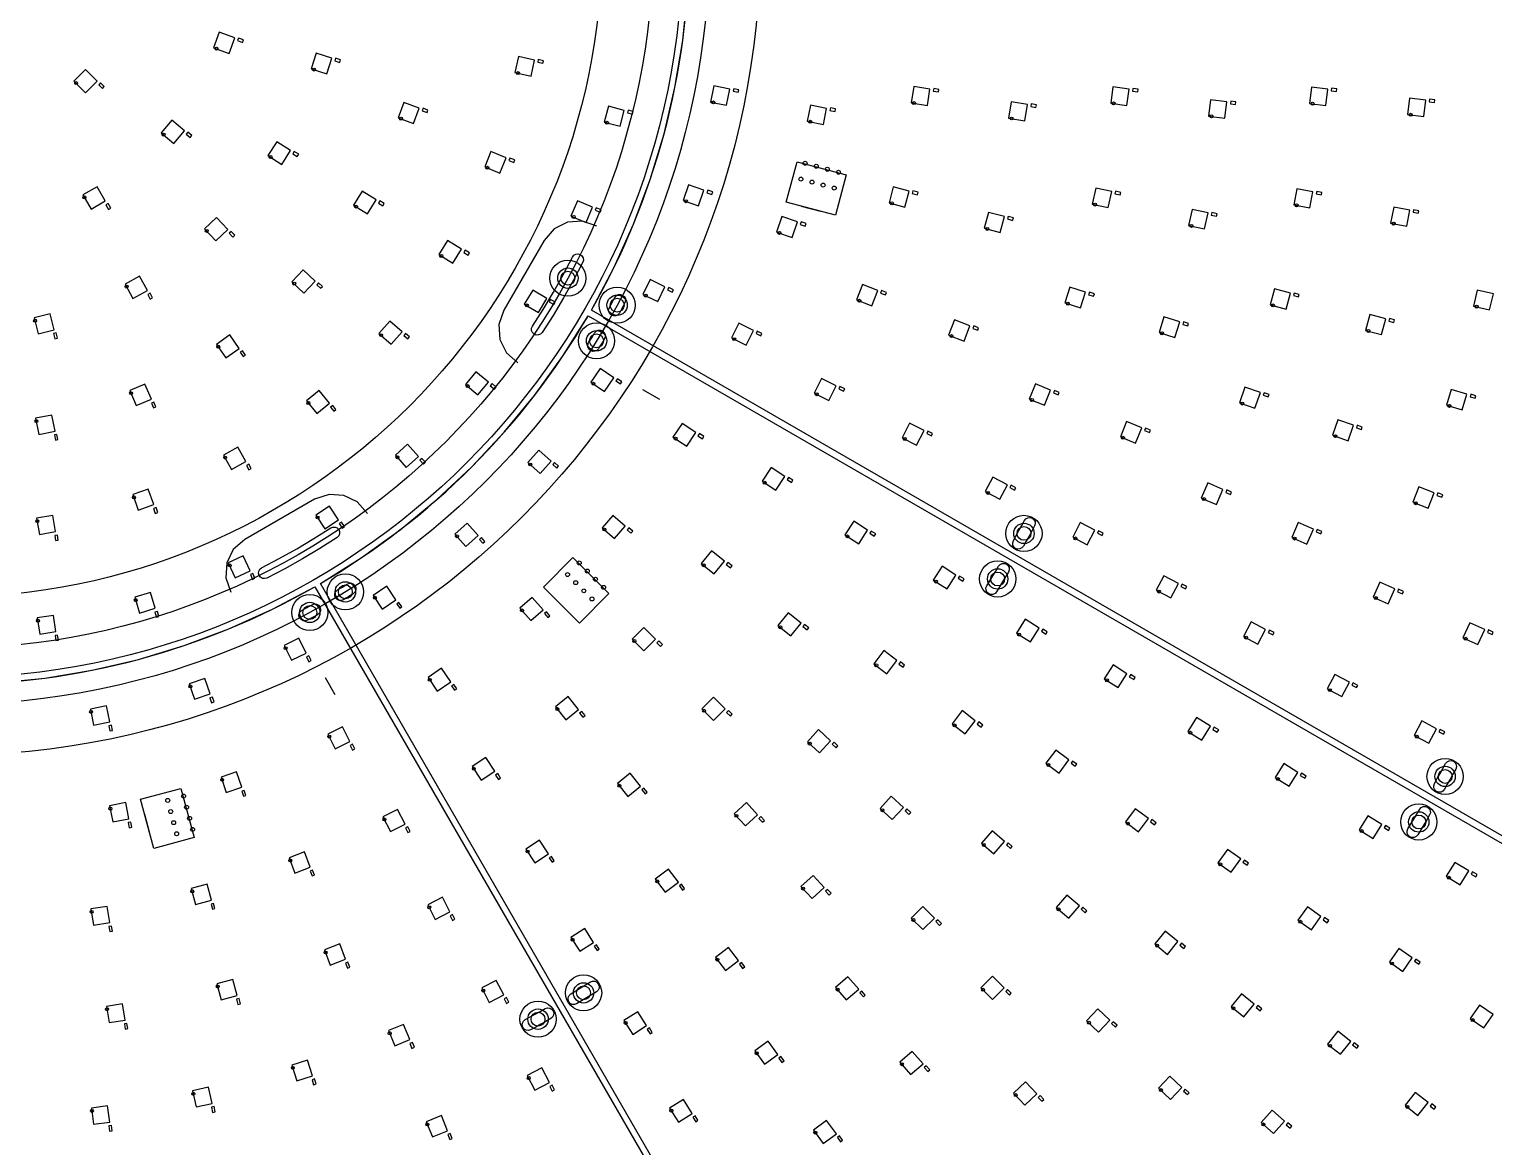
# Model space of a CAD drawing. Header units: millimetres. Extents: x -854 to 854, y -854 to 854.
# Drawn here: x 25.3 to 470.6, y -366.5 to -26.7 of the extents above; entities that cross this region are included whole.
import ezdxf

# ---------------------------------------------------------------- set-up
doc = ezdxf.new("R2010")
doc.units = ezdxf.units.MM
for name, color, linetype in [('CAP', 30, 'Continuous'), ('LED', 7, 'Continuous'), ('LED-GND', 7, 'Continuous'), ('MOUNT', 1, 'Continuous'), ('MOUNT-SYSTEM', 4, 'Continuous'), ('OUTLINE', 2, 'Continuous'), ('WAGO', 3, 'Continuous')]:
    doc.layers.add(name, color=color, linetype=linetype)

msp = doc.modelspace()

# ---------------------------------------------------------------- linework, layer by layer
at = {"layer": 'CAP'}
for points in [[(88.66, -30.09), (90.16, -30.63), (90.43, -29.88), (88.93, -29.33), (88.66, -30.09)], [(118.18, -36.24), (119.71, -36.74), (119.95, -35.98), (118.43, -35.48), (118.18, -36.24)], [(179.91, -36.68), (181.48, -37.01), (181.64, -36.23), (180.08, -35.89), (179.91, -36.68)], [(46.42, -43.52), (47.55, -44.65), (48.12, -44.09), (46.99, -42.96), (46.42, -43.52)], [(239.32, -45.51), (240.89, -45.83), (241.04, -45.04), (239.48, -44.73), (239.32, -45.51)], [(300.18, -45.47), (301.76, -45.72), (301.89, -44.93), (300.31, -44.68), (300.18, -45.47)], [(360.76, -45.43), (362.34, -45.64), (362.45, -44.84), (360.86, -44.63), (360.76, -45.43)], [(390.5, -49.34), (392.09, -49.55), (392.19, -48.76), (390.6, -48.55), (390.5, -49.34)], [(421.17, -45.39), (422.76, -45.57), (422.85, -44.78), (421.26, -44.6), (421.17, -45.39)], [(450.98, -48.75), (452.57, -48.93), (452.66, -48.13), (451.07, -47.96), (450.98, -48.75)], [(144.75, -51.42), (146.25, -51.98), (146.53, -51.23), (145.03, -50.67), (144.75, -51.42)], [(207.17, -52.04), (208.72, -52.45), (208.92, -51.67), (207.38, -51.27), (207.17, -52.04)], [(268.74, -51.37), (270.31, -51.68), (270.47, -50.89), (268.9, -50.58), (268.74, -51.37)], [(329.81, -50.16), (331.39, -50.41), (331.52, -49.62), (329.94, -49.37), (329.81, -50.16)], [(73.02, -58.59), (74.25, -59.62), (74.76, -59.01), (73.53, -57.98), (73.02, -58.59)], [(105.46, -64.5), (106.81, -65.35), (107.24, -64.68), (105.89, -63.82), (105.46, -64.5)], [(171.12, -66.55), (172.61, -67.15), (172.91, -66.41), (171.42, -65.81), (171.12, -66.55)], [(231.33, -76.36), (232.85, -76.88), (233.1, -76.12), (231.59, -75.6), (231.33, -76.36)], [(48.58, -80.03), (49.38, -81.42), (50.07, -81.02), (49.27, -79.63), (48.58, -80.03)], [(131.44, -79.51), (132.79, -80.36), (133.22, -79.68), (131.86, -78.83), (131.44, -79.51)], [(293.79, -76.6), (295.33, -77.01), (295.54, -76.24), (293.99, -75.82), (293.79, -76.6)], [(355.42, -76.7), (356.99, -77.04), (357.16, -76.26), (355.6, -75.92), (355.42, -76.7)], [(416.6, -76.74), (418.17, -77.04), (418.32, -76.25), (416.75, -75.95), (416.6, -76.74)], [(197.39, -81.65), (198.86, -82.28), (199.17, -81.54), (197.7, -80.92), (197.39, -81.65)], [(322.76, -84.36), (324.31, -84.78), (324.52, -84), (322.97, -83.59), (322.76, -84.36)], [(384.71, -83.19), (386.28, -83.54), (386.45, -82.75), (384.89, -82.41), (384.71, -83.19)], [(446.07, -82.32), (447.65, -82.61), (447.79, -81.83), (446.22, -81.53), (446.07, -82.32)], [(86.1, -88.7), (87.2, -89.86), (87.78, -89.32), (86.69, -88.15), (86.1, -88.7)], [(259.74, -86), (261.25, -86.52), (261.51, -85.76), (260, -85.25), (259.74, -86)], [(157.42, -94.52), (158.78, -95.36), (159.2, -94.67), (157.84, -93.84), (157.42, -94.52)], [(112.74, -104.34), (113.9, -105.44), (114.45, -104.86), (113.29, -103.76), (112.74, -104.34)], [(219.38, -105.9), (220.82, -106.61), (221.17, -105.89), (219.74, -105.19), (219.38, -105.9)], [(284.17, -106.89), (285.66, -107.46), (285.95, -106.71), (284.46, -106.14), (284.17, -106.89)], [(347.39, -107.38), (348.91, -107.86), (349.15, -107.1), (347.63, -106.62), (347.39, -107.38)], [(61.34, -107.32), (62.11, -108.73), (62.81, -108.34), (62.04, -106.94), (61.34, -107.32)], [(183.4, -109.52), (184.76, -110.36), (185.18, -109.67), (183.81, -108.84), (183.4, -109.52)], [(409.7, -107.66), (411.24, -108.07), (411.45, -107.3), (409.9, -106.88), (409.7, -107.66)], [(376, -116.4), (377.53, -116.88), (377.77, -116.12), (376.24, -115.64), (376, -116.4)], [(438.67, -115.42), (440.22, -115.83), (440.43, -115.06), (438.88, -114.65), (438.67, -115.42)], [(32.72, -119.21), (33.12, -120.76), (33.9, -120.56), (33.5, -119.01), (32.72, -119.21)], [(139.18, -119.76), (140.38, -120.82), (140.91, -120.22), (139.71, -119.16), (139.18, -119.76)], [(246.29, -119.17), (247.73, -119.88), (248.08, -119.16), (246.64, -118.45), (246.29, -119.17)], [(312.18, -117.64), (313.67, -118.21), (313.96, -117.46), (312.46, -116.89), (312.18, -117.64)], [(89.43, -124.9), (90.34, -126.21), (91, -125.75), (90.09, -124.44), (89.43, -124.9)], [(203.68, -133.63), (205.02, -134.52), (205.46, -133.86), (204.13, -132.97), (203.68, -133.63)], [(165.49, -135.06), (166.72, -136.08), (167.24, -135.47), (166.01, -134.44), (165.49, -135.06)], [(271.44, -136.01), (272.87, -136.73), (273.23, -136.02), (271.8, -135.29), (271.44, -136.01)], [(336.71, -137.25), (338.19, -137.86), (338.49, -137.12), (337.01, -136.51), (336.71, -137.25)], [(400.51, -137.97), (402.02, -138.5), (402.28, -137.74), (400.77, -137.22), (400.51, -137.97)], [(463.37, -138.42), (464.9, -138.88), (465.13, -138.12), (463.6, -137.65), (463.37, -138.42)], [(62.46, -140.34), (63.09, -141.81), (63.82, -141.5), (63.19, -140.03), (62.46, -140.34)], [(116.94, -141.56), (117.94, -142.8), (118.56, -142.3), (117.56, -141.06), (116.94, -141.56)], [(32.93, -150.04), (33.25, -151.61), (34.03, -151.45), (33.71, -149.88), (32.93, -150.04)], [(228.63, -150.3), (229.96, -151.19), (230.4, -150.52), (229.07, -149.63), (228.63, -150.3)], [(298.17, -149.62), (299.6, -150.35), (299.96, -149.64), (298.53, -148.91), (298.17, -149.62)], [(364.42, -148.73), (365.9, -149.34), (366.21, -148.6), (364.73, -147.99), (364.42, -148.73)], [(428.82, -147.88), (430.33, -148.41), (430.6, -147.65), (429.09, -147.12), (428.82, -147.88)], [(91.33, -159.29), (92.11, -160.68), (92.81, -160.29), (92.03, -158.9), (91.33, -159.29)], [(144.07, -157.72), (145.13, -158.91), (145.73, -158.37), (144.66, -157.18), (144.07, -157.72)], [(184.5, -159.08), (185.7, -160.13), (186.23, -159.53), (185.03, -158.47), (184.5, -159.08)], [(255.74, -163.63), (257.08, -164.5), (257.51, -163.83), (256.17, -162.96), (255.74, -163.63)], [(323.46, -166.07), (324.88, -166.81), (325.25, -166.1), (323.83, -165.36), (323.46, -166.07)], [(389.08, -167.52), (390.54, -168.16), (390.86, -167.42), (389.4, -166.78), (389.08, -167.52)], [(453.33, -168.43), (454.82, -168.99), (455.11, -168.24), (453.61, -167.68), (453.33, -168.43)], [(63.1, -172.43), (63.63, -173.94), (64.38, -173.67), (63.85, -172.16), (63.1, -172.43)], [(119.57, -177.01), (120.45, -178.35), (121.12, -177.9), (120.23, -176.57), (119.57, -177.01)], [(33.05, -180.61), (33.32, -182.19), (34.11, -182.05), (33.84, -180.48), (33.05, -180.61)], [(162.16, -181.8), (163.21, -183), (163.81, -182.47), (162.76, -181.27), (162.16, -181.8)], [(207.06, -178.86), (208.26, -179.91), (208.79, -179.31), (207.58, -178.25), (207.06, -178.86)], [(280.9, -179.97), (282.24, -180.84), (282.67, -180.17), (281.33, -179.3), (280.9, -179.97)], [(350.07, -179.93), (351.49, -180.66), (351.86, -179.96), (350.44, -179.22), (350.07, -179.93)], [(416.57, -179.51), (418.04, -180.15), (418.36, -179.42), (416.89, -178.78), (416.57, -179.51)], [(237.23, -189.47), (238.48, -190.48), (238.98, -189.85), (237.74, -188.85), (237.23, -189.47)], [(92.52, -192.53), (93.2, -193.98), (93.92, -193.64), (93.24, -192.19), (92.52, -192.53)], [(307.76, -193.63), (309.11, -194.49), (309.54, -193.82), (308.19, -192.96), (307.76, -193.63)], [(375.47, -196.12), (376.88, -196.87), (377.26, -196.16), (375.84, -195.42), (375.47, -196.12)], [(441.34, -197.72), (442.8, -198.38), (443.13, -197.65), (441.67, -196.99), (441.34, -197.72)], [(63.5, -203.95), (63.96, -205.49), (64.73, -205.25), (64.27, -203.72), (63.5, -203.95)], [(137.04, -201.41), (137.93, -202.74), (138.6, -202.29), (137.71, -200.96), (137.04, -201.41)], [(181.94, -204.35), (182.99, -205.55), (183.59, -205.03), (182.54, -203.82), (181.94, -204.35)], [(260.55, -208.35), (261.79, -209.36), (262.29, -208.73), (261.05, -207.73), (260.55, -208.35)], [(333.06, -209.75), (334.41, -210.61), (334.84, -209.94), (333.49, -209.08), (333.06, -209.75)], [(33.13, -211.03), (33.36, -212.61), (34.15, -212.49), (33.92, -210.91), (33.13, -211.03)], [(216.13, -213.23), (217.26, -214.36), (217.82, -213.79), (216.69, -212.66), (216.13, -213.23)], [(401.99, -210.14), (403.41, -210.89), (403.78, -210.18), (402.37, -209.43), (401.99, -210.14)], [(468.67, -210.1), (470.12, -210.76), (470.45, -210.03), (469, -209.37), (468.67, -210.1)], [(109.58, -217.57), (110.29, -219.01), (111.01, -218.65), (110.3, -217.22), (109.58, -217.57)], [(289.71, -219.72), (290.98, -220.69), (291.47, -220.06), (290.2, -219.08), (289.71, -219.72)], [(153.71, -226.35), (154.6, -227.68), (155.26, -227.24), (154.37, -225.91), (153.71, -226.35)], [(359.76, -223.63), (361.12, -224.48), (361.54, -223.81), (360.19, -222.96), (359.76, -223.63)], [(427.46, -226.16), (428.87, -226.91), (429.25, -226.21), (427.84, -225.45), (427.46, -226.16)], [(80.24, -230.01), (80.76, -231.53), (81.52, -231.27), (81, -229.76), (80.24, -230.01)], [(192.65, -234.65), (193.66, -235.89), (194.28, -235.39), (193.28, -234.15), (192.65, -234.65)], [(237.34, -234.44), (238.47, -235.57), (239.04, -235.01), (237.91, -233.88), (237.34, -234.44)], [(49.53, -238.52), (49.85, -240.09), (50.63, -239.93), (50.32, -238.36), (49.53, -238.52)], [(313.51, -237.98), (314.78, -238.96), (315.27, -238.32), (314, -237.35), (313.51, -237.98)], [(385.16, -239.59), (386.52, -240.45), (386.95, -239.77), (385.59, -238.92), (385.16, -239.59)], [(453.92, -240.3), (455.33, -241.06), (455.71, -240.35), (454.3, -239.6), (453.92, -240.3)], [(122.85, -244.48), (123.56, -245.91), (124.27, -245.56), (123.57, -244.12), (122.85, -244.48)], [(269.46, -244.13), (270.64, -245.21), (271.18, -244.62), (270, -243.54), (269.46, -244.13)], [(342.05, -249.89), (343.33, -250.84), (343.81, -250.2), (342.52, -249.25), (342.05, -249.89)], [(167.07, -253.5), (167.94, -254.85), (168.61, -254.41), (167.74, -253.07), (167.07, -253.5)], [(411.76, -253.63), (413.12, -254.48), (413.54, -253.8), (412.18, -252.95), (411.76, -253.63)], [(89.89, -258.42), (90.4, -259.94), (91.16, -259.68), (90.64, -258.16), (89.89, -258.42)], [(211.53, -257.97), (212.54, -259.21), (213.16, -258.71), (212.16, -257.46), (211.53, -257.97)], [(247.16, -266.69), (248.24, -267.87), (248.83, -267.33), (247.75, -266.15), (247.16, -266.69)], [(291.58, -264.4), (292.76, -265.48), (293.3, -264.89), (292.12, -263.81), (291.58, -264.4)], [(366.18, -267.71), (367.47, -268.66), (367.95, -268.01), (366.66, -267.06), (366.18, -267.71)], [(55.39, -267.94), (55.7, -269.51), (56.48, -269.36), (56.17, -267.79), (55.39, -267.94)], [(139.66, -269.58), (140.38, -271), (141.1, -270.64), (140.37, -269.22), (139.66, -269.58)], [(437.23, -269.47), (438.59, -270.32), (439.01, -269.64), (437.66, -268.8), (437.23, -269.47)], [(322.41, -274.76), (323.63, -275.8), (324.15, -275.19), (322.94, -274.15), (322.41, -274.76)], [(183.41, -278.66), (184.28, -280.01), (184.95, -279.57), (184.08, -278.23), (183.41, -278.66)], [(394.29, -280.02), (395.59, -280.95), (396.05, -280.3), (394.75, -279.37), (394.29, -280.02)], [(110.71, -282.7), (111.29, -284.19), (112.03, -283.91), (111.46, -282.41), (110.71, -282.7)], [(463.74, -283.63), (465.11, -284.47), (465.53, -283.79), (464.16, -282.95), (463.74, -283.63)], [(222.97, -287.22), (223.95, -288.48), (224.58, -288), (223.61, -286.73), (222.97, -287.22)], [(267.42, -288.81), (268.5, -289.99), (269.09, -289.45), (268.01, -288.27), (267.42, -288.81)], [(80.56, -292.72), (80.97, -294.27), (81.74, -294.06), (81.33, -292.52), (80.56, -292.72)], [(345.15, -294.32), (346.37, -295.37), (346.89, -294.76), (345.68, -293.72), (345.15, -294.32)], [(153.28, -296.31), (154, -297.73), (154.72, -297.37), (153.99, -295.95), (153.28, -296.31)], [(300.98, -298.08), (302.11, -299.21), (302.68, -298.65), (301.55, -297.52), (300.98, -298.08)], [(418.67, -297.49), (419.97, -298.43), (420.44, -297.78), (419.14, -296.84), (418.67, -297.49)], [(49.52, -299.54), (49.77, -301.12), (50.56, -301), (50.31, -299.42), (49.52, -299.54)], [(197.09, -305.56), (197.95, -306.91), (198.63, -306.48), (197.77, -305.13), (197.09, -305.56)], [(375.13, -305.21), (376.37, -306.22), (376.87, -305.6), (375.64, -304.59), (375.13, -305.21)], [(121.47, -310.71), (122.04, -312.2), (122.79, -311.91), (122.21, -310.42), (121.47, -310.71)], [(241.23, -311.02), (242.21, -312.29), (242.84, -311.8), (241.87, -310.53), (241.23, -311.02)], [(446.47, -310.12), (447.78, -311.03), (448.24, -310.38), (446.93, -309.46), (446.47, -310.12)], [(277.86, -319.74), (278.91, -320.95), (279.51, -320.43), (278.47, -319.22), (277.86, -319.74)], [(322.19, -319.29), (323.32, -320.43), (323.89, -319.86), (322.76, -318.73), (322.19, -319.29)], [(88.32, -321.7), (88.74, -323.25), (89.51, -323.04), (89.09, -321.5), (88.32, -321.7)], [(169.71, -321.57), (170.45, -322.99), (171.16, -322.62), (170.42, -321.2), (169.71, -321.57)], [(398.32, -324.24), (399.56, -325.25), (400.06, -324.64), (398.83, -323.62), (398.32, -324.24)], [(54.21, -329.17), (54.46, -330.75), (55.25, -330.63), (55, -329.05), (54.21, -329.17)], [(354.36, -329.09), (355.53, -330.18), (356.08, -329.6), (354.91, -328.51), (354.36, -329.09)], [(213.21, -330.86), (214.07, -332.21), (214.74, -331.78), (213.88, -330.43), (213.21, -330.86)], [(141.04, -335.14), (141.65, -336.62), (142.39, -336.31), (141.78, -334.83), (141.04, -335.14)], [(427.68, -335.55), (428.93, -336.54), (429.43, -335.92), (428.18, -334.92), (427.68, -335.55)], [(253.19, -339.61), (254.14, -340.9), (254.79, -340.42), (253.84, -339.14), (253.19, -339.61)], [(297.43, -342.48), (298.48, -343.69), (299.08, -343.17), (298.04, -341.96), (297.43, -342.48)], [(111.29, -346.16), (111.77, -347.68), (112.54, -347.44), (112.05, -345.91), (111.29, -346.16)], [(183.56, -348.18), (184.3, -349.6), (185.01, -349.23), (184.27, -347.81), (183.56, -348.18)], [(332.08, -351.56), (333.18, -352.73), (333.76, -352.18), (332.67, -351.01), (332.08, -351.56)], [(376.26, -349.6), (377.43, -350.69), (377.97, -350.11), (376.81, -349.01), (376.26, -349.6)], [(80.7, -354.54), (81.05, -356.1), (81.83, -355.93), (81.48, -354.36), (80.7, -354.54)], [(451.21, -354.16), (452.47, -355.15), (452.96, -354.52), (451.71, -353.53), (451.21, -354.16)], [(49.49, -360.22), (49.7, -361.81), (50.49, -361.7), (50.28, -360.12), (49.49, -360.22)], [(227.1, -357.58), (227.96, -358.94), (228.63, -358.51), (227.78, -357.16), (227.1, -357.58)], [(407.45, -359.85), (408.64, -360.92), (409.17, -360.32), (407.98, -359.25), (407.45, -359.85)], [(152.52, -362.85), (153.13, -364.33), (153.87, -364.03), (153.26, -362.55), (152.52, -362.85)], [(271.01, -363.75), (271.96, -365.04), (272.6, -364.56), (271.65, -363.27), (271.01, -363.75)]]:
    msp.add_lwpolyline(points, dxfattribs=at)
at = {"layer": 'LED'}
for points in [[(83.08, -27.58), (81.37, -32.28), (86.07, -33.99), (87.78, -29.29), (83.08, -27.58)], [(112.52, -33.93), (110.98, -38.69), (115.73, -40.23), (117.28, -35.48), (112.52, -33.93)], [(174.04, -34.95), (172.99, -39.84), (177.88, -40.89), (178.93, -36.01), (174.04, -34.95)], [(42.43, -38.89), (38.89, -42.43), (42.43, -45.96), (45.96, -42.43), (42.43, -38.89)], [(233.42, -43.88), (232.45, -48.79), (237.35, -49.76), (238.33, -44.86), (233.42, -43.88)], [(294.23, -44.07), (293.45, -49.01), (298.38, -49.79), (299.17, -44.85), (294.23, -44.07)], [(354.77, -44.18), (354.12, -49.14), (359.07, -49.79), (359.73, -44.84), (354.77, -44.18)], [(415.15, -44.26), (414.59, -49.23), (419.56, -49.79), (420.12, -44.82), (415.15, -44.26)], [(139.19, -48.88), (137.45, -53.57), (142.14, -55.31), (143.88, -50.62), (139.19, -48.88)], [(323.86, -48.76), (323.08, -53.7), (328.02, -54.48), (328.8, -49.55), (323.86, -48.76)], [(384.51, -48.1), (383.86, -53.06), (388.82, -53.71), (389.47, -48.75), (384.51, -48.1)], [(444.97, -47.62), (444.41, -52.59), (449.37, -53.15), (449.93, -48.18), (444.97, -47.62)], [(201.39, -50.06), (200.12, -54.9), (204.96, -56.17), (206.22, -51.33), (201.39, -50.06)], [(262.85, -49.73), (261.87, -54.64), (266.78, -55.61), (267.75, -50.71), (262.85, -49.73)], [(68.64, -54.33), (65.42, -58.16), (69.25, -61.37), (72.47, -57.54), (68.64, -54.33)], [(100.55, -60.85), (97.87, -65.07), (102.09, -67.75), (104.77, -63.53), (100.55, -60.85)], [(165.63, -63.86), (163.77, -68.5), (168.41, -70.37), (170.27, -65.73), (165.63, -63.86)], [(45.92, -74.53), (41.58, -77.03), (44.08, -81.36), (48.42, -78.86), (45.92, -74.53)], [(225.7, -73.97), (224.09, -78.71), (228.83, -80.32), (230.43, -75.58), (225.7, -73.97)], [(288.01, -74.58), (286.72, -79.41), (291.55, -80.71), (292.84, -75.88), (288.01, -74.58)], [(349.57, -74.94), (348.48, -79.82), (353.37, -80.9), (354.45, -76.02), (349.57, -74.94)], [(410.69, -75.16), (409.76, -80.07), (414.67, -81), (415.6, -76.09), (410.69, -75.16)], [(126.5, -75.9), (123.85, -80.14), (128.1, -82.79), (130.74, -78.55), (126.5, -75.9)], [(191.95, -78.85), (189.99, -83.46), (194.6, -85.41), (196.55, -80.81), (191.95, -78.85)], [(82.26, -83.94), (78.61, -87.37), (82.03, -91.01), (85.68, -87.59), (82.26, -83.94)], [(254.11, -83.62), (252.5, -88.35), (257.23, -89.96), (258.84, -85.22), (254.11, -83.62)], [(316.99, -82.35), (315.69, -87.18), (320.52, -88.47), (321.82, -83.64), (316.99, -82.35)], [(378.86, -81.43), (377.77, -86.31), (382.66, -87.39), (383.74, -82.51), (378.86, -81.43)], [(440.16, -80.74), (439.23, -85.65), (444.15, -86.58), (445.08, -81.67), (440.16, -80.74)], [(152.46, -90.94), (149.84, -95.19), (154.09, -97.81), (156.71, -93.56), (152.46, -90.94)], [(58.8, -101.76), (54.42, -104.17), (56.82, -108.55), (61.21, -106.14), (58.8, -101.76)], [(108.63, -99.81), (105.18, -103.43), (108.81, -106.88), (112.25, -103.26), (108.63, -99.81)], [(178.42, -105.96), (175.82, -110.23), (180.09, -112.83), (182.69, -108.57), (178.42, -105.96)], [(214.11, -102.8), (211.9, -107.29), (216.39, -109.5), (218.6, -105.01), (214.11, -102.8)], [(278.64, -104.28), (276.84, -108.95), (281.51, -110.74), (283.3, -106.07), (278.64, -104.28)], [(341.71, -105.12), (340.2, -109.89), (344.97, -111.39), (346.47, -106.62), (341.71, -105.12)], [(403.92, -105.64), (402.63, -110.47), (407.46, -111.77), (408.75, -106.94), (403.92, -105.64)], [(465.59, -105.99), (464.46, -110.86), (469.33, -112), (470.46, -107.13), (465.59, -105.99)], [(31.64, -113.19), (26.8, -114.43), (28.04, -119.27), (32.89, -118.03), (31.64, -113.19)], [(134.9, -115.39), (131.59, -119.15), (135.35, -122.45), (138.65, -118.7), (134.9, -115.39)], [(306.64, -115.03), (304.85, -119.7), (309.52, -121.49), (311.31, -116.82), (306.64, -115.03)], [(370.32, -114.14), (368.81, -118.91), (373.58, -120.41), (375.09, -115.64), (370.32, -114.14)], [(432.9, -113.41), (431.6, -118.24), (436.43, -119.53), (437.73, -114.7), (432.9, -113.41)], [(86.31, -119.63), (82.21, -122.49), (85.07, -126.59), (89.17, -123.74), (86.31, -119.63)], [(241.02, -116.07), (238.81, -120.55), (243.29, -122.77), (245.5, -118.28), (241.02, -116.07)], [(161.09, -130.81), (157.9, -134.65), (161.74, -137.85), (164.94, -134.01), (161.09, -130.81)], [(198.86, -129.87), (196.09, -134.03), (200.24, -136.8), (203.02, -132.65), (198.86, -129.87)], [(266.21, -132.83), (263.94, -137.29), (268.39, -139.56), (270.66, -135.1), (266.21, -132.83)], [(60.46, -134.56), (55.87, -136.53), (57.84, -141.13), (62.44, -139.16), (60.46, -134.56)], [(113.45, -136.53), (109.56, -139.67), (112.71, -143.56), (116.6, -140.42), (113.45, -136.53)], [(331.24, -134.5), (329.33, -139.12), (333.95, -141.03), (335.86, -136.41), (331.24, -134.5)], [(394.9, -135.53), (393.25, -140.25), (397.96, -141.9), (399.62, -137.18), (394.9, -135.53)], [(457.66, -136.22), (456.21, -141), (461, -142.45), (462.45, -137.67), (457.66, -136.22)], [(32.14, -143.98), (27.24, -144.98), (28.25, -149.88), (33.15, -148.88), (32.14, -143.98)], [(223.81, -146.54), (221.03, -150.69), (225.19, -153.47), (227.96, -149.31), (223.81, -146.54)], [(292.94, -146.45), (290.67, -150.91), (295.12, -153.18), (297.39, -148.72), (292.94, -146.45)], [(358.96, -145.98), (357.05, -150.6), (361.67, -152.51), (363.58, -147.89), (358.96, -145.98)], [(423.21, -145.44), (421.56, -150.16), (426.28, -151.81), (427.93, -147.09), (423.21, -145.44)], [(88.75, -153.74), (84.38, -156.18), (86.82, -160.54), (91.19, -158.11), (88.75, -153.74)], [(140.33, -152.87), (136.61, -156.21), (139.94, -159.93), (143.67, -156.6), (140.33, -152.87)], [(180.21, -154.72), (176.91, -158.47), (180.67, -161.77), (183.97, -158.01), (180.21, -154.72)], [(250.87, -159.93), (248.14, -164.13), (252.34, -166.85), (255.06, -162.66), (250.87, -159.93)], [(318.26, -162.86), (315.95, -167.29), (320.39, -169.6), (322.7, -165.17), (318.26, -162.86)], [(383.66, -164.66), (381.67, -169.25), (386.25, -171.25), (388.25, -166.66), (383.66, -164.66)], [(61.49, -166.53), (56.78, -168.19), (58.44, -172.91), (63.16, -171.24), (61.49, -166.53)], [(447.78, -165.86), (446.01, -170.54), (450.69, -172.3), (452.46, -167.62), (447.78, -165.86)], [(116.58, -171.68), (112.41, -174.43), (115.17, -178.6), (119.34, -175.85), (116.58, -171.68)], [(32.46, -174.52), (27.53, -175.37), (28.38, -180.3), (33.31, -179.45), (32.46, -174.52)], [(158.47, -176.91), (154.72, -180.21), (158.01, -183.97), (161.77, -180.67), (158.47, -176.91)], [(202.77, -174.5), (199.47, -178.25), (203.23, -181.55), (206.52, -177.79), (202.77, -174.5)], [(276.03, -176.27), (273.3, -180.47), (277.5, -183.19), (280.22, -179), (276.03, -176.27)], [(344.87, -176.71), (342.56, -181.15), (347, -183.45), (349.31, -179.02), (344.87, -176.71)], [(411.16, -176.66), (409.16, -181.24), (413.74, -183.24), (415.74, -178.66), (411.16, -176.66)], [(90.34, -186.82), (85.81, -188.94), (87.93, -193.47), (92.46, -191.35), (90.34, -186.82)], [(232.77, -185.28), (229.63, -189.17), (233.51, -192.31), (236.66, -188.43), (232.77, -185.28)], [(302.86, -189.98), (300.17, -194.19), (304.39, -196.88), (307.07, -192.66), (302.86, -189.98)], [(370.29, -192.87), (367.95, -197.3), (372.37, -199.63), (374.71, -195.21), (370.29, -192.87)], [(435.97, -194.79), (433.91, -199.34), (438.46, -201.41), (440.52, -196.85), (435.97, -194.79)], [(62.17, -197.98), (57.39, -199.42), (58.83, -204.21), (63.62, -202.77), (62.17, -197.98)], [(134.03, -196.09), (129.87, -198.86), (132.65, -203.02), (136.8, -200.24), (134.03, -196.09)], [(178.25, -199.47), (174.5, -202.77), (177.79, -206.52), (181.55, -203.23), (178.25, -199.47)], [(256.09, -204.16), (252.94, -208.05), (256.83, -211.19), (259.97, -207.31), (256.09, -204.16)], [(32.69, -204.92), (27.74, -205.65), (28.47, -210.6), (33.41, -209.87), (32.69, -204.92)], [(212.13, -208.6), (208.6, -212.13), (212.13, -215.67), (215.67, -212.13), (212.13, -208.6)], [(328.16, -206.1), (325.47, -210.31), (329.69, -213), (332.37, -208.78), (328.16, -206.1)], [(396.81, -206.89), (394.47, -211.31), (398.89, -213.65), (401.23, -209.23), (396.81, -206.89)], [(463.3, -207.17), (461.23, -211.73), (465.79, -213.79), (467.85, -209.24), (463.3, -207.17)], [(107.29, -211.9), (102.8, -214.11), (105.01, -218.6), (109.5, -216.39), (107.29, -211.9)], [(285.15, -215.65), (282.1, -219.62), (286.07, -222.66), (289.11, -218.69), (285.15, -215.65)], [(150.69, -221.03), (146.54, -223.81), (149.31, -227.96), (153.47, -225.19), (150.69, -221.03)], [(354.84, -220.01), (352.18, -224.24), (356.41, -226.9), (359.07, -222.67), (354.84, -220.01)], [(78.71, -224.09), (73.97, -225.7), (75.58, -230.43), (80.32, -228.83), (78.71, -224.09)], [(422.3, -222.89), (419.94, -227.3), (424.35, -229.65), (426.71, -225.24), (422.3, -222.89)], [(189.17, -229.63), (185.28, -232.77), (188.43, -236.66), (192.31, -233.51), (189.17, -229.63)], [(233.35, -229.81), (229.81, -233.35), (233.35, -236.88), (236.88, -233.35), (233.35, -229.81)], [(48.79, -232.45), (43.88, -233.42), (44.86, -238.33), (49.76, -237.35), (48.79, -232.45)], [(308.95, -233.91), (305.9, -237.88), (309.87, -240.92), (312.91, -236.96), (308.95, -233.91)], [(380.24, -235.97), (377.58, -240.2), (381.81, -242.86), (384.47, -238.63), (380.24, -235.97)], [(120.55, -238.81), (116.07, -241.02), (118.28, -245.5), (122.77, -243.29), (120.55, -238.81)], [(265.27, -239.68), (261.89, -243.37), (265.57, -246.74), (268.95, -243.06), (265.27, -239.68)], [(448.75, -237.03), (446.4, -241.44), (450.81, -243.8), (453.16, -239.39), (448.75, -237.03)], [(164.13, -248.14), (159.93, -250.87), (162.66, -255.06), (166.85, -252.34), (164.13, -248.14)], [(337.4, -245.91), (334.44, -249.93), (338.46, -252.9), (341.43, -248.88), (337.4, -245.91)], [(88.35, -252.5), (83.62, -254.11), (85.22, -258.84), (89.96, -257.23), (88.35, -252.5)], [(208.05, -252.94), (204.16, -256.09), (207.31, -259.97), (211.19, -256.83), (208.05, -252.94)], [(406.81, -250.03), (404.17, -254.28), (408.42, -256.92), (411.06, -252.67), (406.81, -250.03)], [(54.64, -261.87), (49.73, -262.85), (50.71, -267.75), (55.61, -266.78), (54.64, -261.87)], [(243.37, -261.89), (239.68, -265.27), (243.06, -268.95), (246.74, -265.57), (243.37, -261.89)], [(287.38, -259.95), (284.01, -263.63), (287.69, -267.01), (291.07, -263.33), (287.38, -259.95)], [(137.29, -263.94), (132.83, -266.21), (135.1, -270.66), (139.56, -268.39), (137.29, -263.94)], [(361.54, -263.72), (358.57, -267.75), (362.6, -270.72), (365.57, -266.69), (361.54, -263.72)], [(432.29, -265.87), (429.65, -270.12), (433.9, -272.76), (436.54, -268.51), (432.29, -265.87)], [(318.08, -270.44), (314.82, -274.23), (318.61, -277.49), (321.87, -273.7), (318.08, -270.44)], [(180.47, -273.3), (176.27, -276.03), (179, -280.22), (183.19, -277.5), (180.47, -273.3)], [(108.95, -276.84), (104.28, -278.64), (106.07, -283.3), (110.74, -281.51), (108.95, -276.84)], [(389.59, -276.1), (386.68, -280.17), (390.74, -283.08), (393.65, -279.01), (389.59, -276.1)], [(458.79, -280.05), (456.16, -284.3), (460.42, -286.93), (463.04, -282.67), (458.79, -280.05)], [(219.62, -282.1), (215.65, -285.15), (218.69, -289.11), (222.66, -286.07), (219.62, -282.1)], [(263.63, -284.01), (259.95, -287.38), (263.33, -291.07), (267.01, -287.69), (263.63, -284.01)], [(79.41, -286.72), (74.58, -288.01), (75.88, -292.84), (80.71, -291.55), (79.41, -286.72)], [(49.01, -293.45), (44.07, -294.23), (44.85, -299.17), (49.79, -298.38), (49.01, -293.45)], [(150.91, -290.67), (146.45, -292.94), (148.72, -297.39), (153.18, -295.12), (150.91, -290.67)], [(296.98, -293.45), (293.45, -296.98), (296.98, -300.52), (300.52, -296.98), (296.98, -293.45)], [(340.82, -290), (337.56, -293.79), (341.35, -297.06), (344.61, -293.27), (340.82, -290)], [(413.98, -293.58), (411.06, -297.64), (415.13, -300.55), (418.04, -296.49), (413.98, -293.58)], [(194.19, -300.17), (189.98, -302.86), (192.66, -307.07), (196.88, -304.39), (194.19, -300.17)], [(370.7, -300.99), (367.53, -304.86), (371.39, -308.03), (374.56, -304.16), (370.7, -300.99)], [(119.7, -304.85), (115.03, -306.64), (116.82, -311.31), (121.49, -309.52), (119.7, -304.85)], [(237.88, -305.9), (233.91, -308.95), (236.96, -312.91), (240.92, -309.87), (237.88, -305.9)], [(441.73, -306.25), (438.86, -310.35), (442.96, -313.21), (445.82, -309.12), (441.73, -306.25)], [(87.18, -315.69), (82.35, -316.99), (83.64, -321.82), (88.47, -320.52), (87.18, -315.69)], [(167.29, -315.95), (162.86, -318.26), (165.17, -322.7), (169.6, -320.39), (167.29, -315.95)], [(274.22, -314.82), (270.44, -318.08), (273.7, -321.87), (277.49, -318.61), (274.22, -314.82)], [(318.2, -314.66), (314.66, -318.2), (318.2, -321.73), (321.73, -318.2), (318.2, -314.66)], [(393.89, -320.02), (390.72, -323.89), (394.58, -327.06), (397.75, -323.19), (393.89, -320.02)], [(53.7, -323.08), (48.76, -323.86), (49.55, -328.8), (54.48, -328.02), (53.7, -323.08)], [(350.22, -324.59), (346.8, -328.24), (350.45, -331.66), (353.87, -328.01), (350.22, -324.59)], [(466.3, -323.46), (463.43, -327.55), (467.53, -330.42), (470.4, -326.32), (466.3, -323.46)], [(139.12, -329.33), (134.5, -331.24), (136.41, -335.86), (141.03, -333.95), (139.12, -329.33)], [(210.31, -325.47), (206.1, -328.16), (208.78, -332.37), (213, -329.69), (210.31, -325.47)], [(423.17, -331.42), (420.07, -335.34), (423.99, -338.44), (427.1, -334.52), (423.17, -331.42)], [(249.93, -334.44), (245.91, -337.4), (248.88, -341.43), (252.9, -338.46), (249.93, -334.44)], [(293.79, -337.56), (290, -340.82), (293.27, -344.61), (297.05, -341.35), (293.79, -337.56)], [(109.89, -340.2), (105.12, -341.71), (106.62, -346.47), (111.39, -344.97), (109.89, -340.2)], [(181.15, -342.56), (176.71, -344.87), (179.02, -349.31), (183.45, -347), (181.15, -342.56)], [(328.24, -346.8), (324.59, -350.22), (328.01, -353.87), (331.66, -350.45), (328.24, -346.8)], [(372.12, -345.1), (368.7, -348.75), (372.35, -352.17), (375.76, -348.52), (372.12, -345.1)], [(79.82, -348.48), (74.94, -349.57), (76.02, -354.45), (80.9, -353.37), (79.82, -348.48)], [(446.71, -350.02), (443.61, -353.94), (447.53, -357.05), (450.63, -353.12), (446.71, -350.02)], [(49.14, -354.12), (44.18, -354.77), (44.84, -359.73), (49.79, -359.07), (49.14, -354.12)], [(224.24, -352.18), (220.01, -354.84), (222.67, -359.07), (226.9, -356.41), (224.24, -352.18)], [(403.19, -355.46), (399.86, -359.2), (403.6, -362.52), (406.92, -358.78), (403.19, -355.46)], [(150.6, -357.05), (145.98, -358.96), (147.89, -363.58), (152.51, -361.67), (150.6, -357.05)], [(267.75, -358.57), (263.72, -361.54), (266.69, -365.57), (270.72, -362.6), (267.75, -358.57)]]:
    msp.add_lwpolyline(points, dxfattribs=at)
at = {"layer": 'LED-GND'}
for centre in [(82.23, -32.54), (111.85, -38.92), (173.88, -39.98), (39.56, -43.03), (233.34, -48.91), (294.34, -49.1), (355.01, -49.21), (415.49, -49.28), (138.31, -53.84), (323.97, -53.79), (384.76, -53.13), (445.31, -52.64), (201, -55.08), (262.76, -54.77), (66.14, -58.7), (98.66, -65.51), (164.62, -68.79), (42.08, -77.78), (124.64, -80.58), (224.96, -78.95), (287.6, -79.6), (349.37, -79.96), (410.65, -80.19), (190.84, -83.76), (79.26, -87.99), (253.37, -88.59), (316.58, -87.36), (378.66, -86.46), (440.13, -85.77), (150.63, -95.62), (54.89, -104.94), (105.87, -104.02), (176.61, -110.66), (212.73, -107.64), (277.7, -109.22), (341.08, -110.11), (403.51, -110.66), (465.35, -111.02), (27.07, -115.29), (132.3, -119.7), (305.71, -119.98), (369.69, -119.13), (432.49, -118.42), (82.77, -123.2), (239.64, -120.91), (56.27, -137.34), (158.62, -135.19), (196.86, -134.49), (264.76, -137.65), (110.17, -140.34), (330.18, -139.42), (394.11, -140.5), (457.09, -141.22), (27.47, -145.86), (221.81, -151.15), (291.49, -151.27), (357.9, -150.9), (422.43, -150.41), (84.87, -156.94), (137.24, -156.85), (177.62, -159.03), (248.92, -164.58), (57.12, -169.03), (316.77, -167.66), (382.51, -169.56), (446.87, -170.81), (27.73, -176.25), (112.95, -175.16), (155.35, -180.85), (200.18, -178.81), (274.09, -180.91), (343.38, -181.52), (410.01, -181.56), (86.24, -189.74), (230.36, -189.69), (300.96, -194.63), (57.69, -200.27), (130.41, -199.58), (368.77, -197.67), (434.75, -199.67), (175.13, -203.41), (27.92, -206.54), (253.67, -208.57), (209.27, -212.73), (326.26, -210.75), (395.29, -211.69), (462.07, -212.05), (103.24, -214.9), (282.85, -220.12), (74.31, -226.54), (147.08, -224.53), (352.97, -224.68), (420.76, -227.68), (44.11, -234.3), (185.89, -233.44), (230.48, -233.95), (306.65, -238.39), (378.37, -240.64), (116.51, -241.8), (262.59, -243.94), (447.21, -241.82), (160.47, -251.59), (335.19, -250.43), (83.95, -254.94), (204.76, -256.76), (404.96, -254.71), (49.96, -263.72), (133.29, -266.99), (240.33, -265.9), (284.7, -264.21), (359.33, -268.24), (430.44, -270.55), (315.54, -274.77), (104.65, -279.46), (176.8, -276.75), (387.44, -280.65), (456.96, -284.73), (74.87, -288.87), (216.24, -285.83), (260.59, -288.01), (146.91, -293.72), (44.26, -295.11), (294.12, -297.59), (338.28, -294.34), (411.82, -298.12), (115.4, -307.47), (190.5, -303.59), (368.25, -305.39), (234.5, -309.63), (439.63, -310.82), (82.63, -317.84), (163.32, -319.04), (271.06, -318.73), (315.33, -318.8), (48.95, -324.74), (391.44, -324.42), (206.62, -328.89), (347.49, -328.82), (464.2, -328.03), (134.89, -332.06), (246.48, -338.1), (420.81, -335.86), (105.44, -342.55), (290.63, -341.47), (177.17, -345.65), (75.18, -350.43), (325.24, -350.84), (369.39, -349.33), (44.35, -355.65), (220.53, -355.57), (444.34, -354.46), (146.37, -359.77), (400.57, -359.76), (264.3, -362.24)]:
    msp.add_circle(centre, 0.45, dxfattribs=at)
at = {"layer": 'MOUNT'}
for centre, radius in [((189.08, -102.35), 5.5), ((189.08, -102.35), 3.1), ((189.08, -102.35), 2.11), ((204.04, -110.59), 5.5), ((204.04, -110.59), 3.1), ((204.04, -110.59), 2.11), ((197.79, -121.41), 5.5), ((197.79, -121.41), 3.1), ((197.79, -121.41), 2.11), ((327.75, -179.99), 5.5), ((327.75, -179.99), 3.1), ((327.75, -179.99), 2.11), ((319.75, -193.85), 5.5), ((319.75, -193.85), 3.1), ((121.41, -197.79), 5.5), ((121.41, -197.79), 3.1), ((121.41, -197.79), 2.11), ((319.75, -193.85), 2.11), ((110.59, -204.04), 5.5), ((110.59, -204.04), 3.1), ((110.59, -204.04), 2.11), ((455.79, -253.91), 5.5), ((455.79, -253.91), 3.1), ((455.79, -253.91), 2.11), ((447.79, -267.77), 5.5), ((447.79, -267.77), 3.1), ((447.79, -267.77), 2.11), ((193.85, -319.75), 5.5), ((193.85, -319.75), 3.1), ((193.85, -319.75), 2.11), ((179.99, -327.75), 5.5), ((179.99, -327.75), 3.1), ((179.99, -327.75), 2.11)]:
    msp.add_circle(centre, radius, dxfattribs=at)
at = {"layer": 'MOUNT-SYSTEM'}
for p, q in [((181.84, -90.85), (169.6, -112.05)), ((195.22, -113.86), (583.2, -337.86)), ((584.2, -336.13), (196.22, -112.13)), ((211.72, -136.2), (216.92, -139.2)), ((112.06, -169.59), (90.85, -181.84)), ((337.87, -583.2), (113.87, -195.22)), ((112.14, -196.22), (336.14, -584.2)), ((115.25, -223.81), (118.25, -229.01))]:
    msp.add_line(p, q, dxfattribs=at)
for points in [[(196.22, -112.13), (203.05, -99.24), (209.01, -85.97), (214.1, -72.37), (218.3, -58.49), (221.61, -44.37), (224, -30.05), (225.47, -15.58), (226, -1)], [(197.89, -86.55), (193.47, -85.06), (188.98, -85.37), (184.93, -87.35), (181.84, -90.85)], [(178.31, -116.97), (181.57, -111.84), (184.68, -106.62), (187.65, -101.32), (190.46, -95.93)], [(178.31, -116.97), (181.57, -111.84), (184.68, -106.62), (187.65, -101.32), (190.46, -95.93)], [(178.31, -116.97), (181.57, -111.84), (184.68, -106.62), (187.65, -101.32), (190.46, -95.93)], [(193.58, -97.51), (190.73, -102.98), (187.72, -108.37), (184.55, -113.68), (181.24, -118.89)], [(193.58, -97.51), (190.73, -102.98), (187.72, -108.37), (184.55, -113.68), (181.24, -118.89)], [(193.58, -97.51), (190.73, -102.98), (187.72, -108.37), (184.55, -113.68), (181.24, -118.89)], [(190.46, -95.93), (190.89, -95.39), (191.47, -95.06), (192.14, -94.97), (192.81, -95.16), (193.35, -95.59), (193.68, -96.17), (193.77, -96.84), (193.58, -97.51)], [(190.46, -95.93), (190.89, -95.39), (191.47, -95.06), (192.14, -94.97), (192.81, -95.16), (193.35, -95.59), (193.68, -96.17), (193.77, -96.84), (193.58, -97.51)], [(190.46, -95.93), (190.89, -95.39), (191.47, -95.06), (192.14, -94.97), (192.81, -95.16), (193.35, -95.59), (193.68, -96.17), (193.77, -96.84), (193.58, -97.51)], [(204.74, -112.97), (204.29, -113.5), (203.69, -113.8), (203.02, -113.86), (202.36, -113.65), (201.83, -113.2), (201.53, -112.61), (201.47, -111.94), (201.68, -111.28)], [(204.74, -112.97), (204.29, -113.5), (203.69, -113.8), (203.02, -113.86), (202.36, -113.65), (201.83, -113.2), (201.53, -112.61), (201.47, -111.94), (201.68, -111.28)], [(204.74, -112.97), (204.29, -113.5), (203.69, -113.8), (203.02, -113.86), (202.36, -113.65), (201.83, -113.2), (201.53, -112.61), (201.47, -111.94), (201.68, -111.28)], [(201.68, -111.28), (202.09, -110.51), (202.51, -109.75), (202.92, -108.99), (203.33, -108.22)], [(201.68, -111.28), (202.09, -110.51), (202.51, -109.75), (202.92, -108.99), (203.33, -108.22)], [(201.68, -111.28), (202.09, -110.51), (202.51, -109.75), (202.92, -108.99), (203.33, -108.22)], [(203.33, -108.22), (203.77, -107.68), (204.36, -107.37), (205.03, -107.3), (205.7, -107.5), (206.23, -107.94), (206.55, -108.53), (206.62, -109.2), (206.42, -109.87)], [(203.33, -108.22), (203.77, -107.68), (204.36, -107.37), (205.03, -107.3), (205.7, -107.5), (206.23, -107.94), (206.55, -108.53), (206.62, -109.2), (206.42, -109.87)], [(203.33, -108.22), (203.77, -107.68), (204.36, -107.37), (205.03, -107.3), (205.7, -107.5), (206.23, -107.94), (206.55, -108.53), (206.62, -109.2), (206.42, -109.87)], [(206.42, -109.87), (206, -110.64), (205.59, -111.42), (205.16, -112.19), (204.74, -112.97)], [(206.42, -109.87), (206, -110.64), (205.59, -111.42), (205.16, -112.19), (204.74, -112.97)], [(206.42, -109.87), (206, -110.64), (205.59, -111.42), (205.16, -112.19), (204.74, -112.97)], [(113.87, -195.22), (126.23, -187.46), (138.03, -178.95), (149.23, -169.72), (159.81, -159.8), (169.73, -149.23), (178.96, -138.02), (187.47, -126.22), (195.22, -113.86)], [(169.6, -112.05), (168.11, -116.47), (168.43, -120.97), (170.4, -125.02), (173.9, -128.1)], [(181.24, -118.89), (180.75, -119.38), (180.13, -119.64), (179.46, -119.65), (178.82, -119.39), (178.32, -118.9), (178.06, -118.28), (178.05, -117.61), (178.31, -116.97)], [(181.24, -118.89), (180.75, -119.38), (180.13, -119.64), (179.46, -119.65), (178.82, -119.39), (178.32, -118.9), (178.06, -118.28), (178.05, -117.61), (178.31, -116.97)], [(181.24, -118.89), (180.75, -119.38), (180.13, -119.64), (179.46, -119.65), (178.82, -119.39), (178.32, -118.9), (178.06, -118.28), (178.05, -117.61), (178.31, -116.97)], [(195.39, -121.97), (195.85, -121.23), (196.31, -120.5), (196.76, -119.75), (197.21, -119.01)], [(195.39, -121.97), (195.85, -121.23), (196.31, -120.5), (196.76, -119.75), (197.21, -119.01)], [(195.39, -121.97), (195.85, -121.23), (196.31, -120.5), (196.76, -119.75), (197.21, -119.01)], [(197.21, -119.01), (197.68, -118.5), (198.29, -118.22), (198.96, -118.18), (199.61, -118.42), (200.12, -118.89), (200.41, -119.5), (200.44, -120.17), (200.21, -120.82)], [(197.21, -119.01), (197.68, -118.5), (198.29, -118.22), (198.96, -118.18), (199.61, -118.42), (200.12, -118.89), (200.41, -119.5), (200.44, -120.17), (200.21, -120.82)], [(197.21, -119.01), (197.68, -118.5), (198.29, -118.22), (198.96, -118.18), (199.61, -118.42), (200.12, -118.89), (200.41, -119.5), (200.44, -120.17), (200.21, -120.82)], [(198.36, -123.83), (197.88, -124.33), (197.27, -124.6), (196.6, -124.63), (195.95, -124.38), (195.44, -123.91), (195.17, -123.29), (195.15, -122.62), (195.39, -121.97)], [(198.36, -123.83), (197.88, -124.33), (197.27, -124.6), (196.6, -124.63), (195.95, -124.38), (195.44, -123.91), (195.17, -123.29), (195.15, -122.62), (195.39, -121.97)], [(198.36, -123.83), (197.88, -124.33), (197.27, -124.6), (196.6, -124.63), (195.95, -124.38), (195.44, -123.91), (195.17, -123.29), (195.15, -122.62), (195.39, -121.97)], [(200.21, -120.82), (199.75, -121.57), (199.29, -122.33), (198.83, -123.08), (198.36, -123.83)], [(200.21, -120.82), (199.75, -121.57), (199.29, -122.33), (198.83, -123.08), (198.36, -123.83)], [(200.21, -120.82), (199.75, -121.57), (199.29, -122.33), (198.83, -123.08), (198.36, -123.83)], [(128.11, -173.89), (125.02, -170.4), (120.97, -168.42), (116.48, -168.11), (112.06, -169.59)], [(116.97, -178.31), (117.62, -178.05), (118.29, -178.06), (118.91, -178.32), (119.4, -178.81), (119.65, -179.46), (119.65, -180.13), (119.39, -180.74), (118.89, -181.23)], [(116.97, -178.31), (117.62, -178.05), (118.29, -178.06), (118.91, -178.32), (119.4, -178.81), (119.65, -179.46), (119.65, -180.13), (119.39, -180.74), (118.89, -181.23)], [(116.97, -178.31), (117.62, -178.05), (118.29, -178.06), (118.91, -178.32), (119.4, -178.81), (119.65, -179.46), (119.65, -180.13), (119.39, -180.74), (118.89, -181.23)], [(324.53, -182.19), (325.38, -180.67), (326.23, -179.15), (327.06, -177.62), (327.89, -176.09)], [(330.97, -177.74), (330.14, -179.29), (329.29, -180.83), (328.44, -182.37), (327.59, -183.91)], [(327.89, -176.09), (327.89, -176.09), (327.89, -176.09), (327.89, -176.09), (327.89, -176.09), (328.33, -175.55), (328.92, -175.24), (329.59, -175.17), (330.26, -175.37), (330.79, -175.82), (331.11, -176.41), (331.17, -177.08), (330.97, -177.74)], [(90.85, -181.84), (87.35, -184.92), (85.38, -188.97), (85.06, -193.47), (86.55, -197.89)], [(95.94, -190.45), (101.33, -187.64), (106.63, -184.68), (111.85, -181.57), (116.97, -178.31)], [(95.94, -190.45), (101.33, -187.64), (106.63, -184.68), (111.85, -181.57), (116.97, -178.31)], [(95.94, -190.45), (101.33, -187.64), (106.63, -184.68), (111.85, -181.57), (116.97, -178.31)], [(118.89, -181.23), (113.68, -184.55), (108.38, -187.71), (102.99, -190.72), (97.51, -193.58)], [(118.89, -181.23), (113.68, -184.55), (108.38, -187.71), (102.99, -190.72), (97.51, -193.58)], [(118.89, -181.23), (113.68, -184.55), (108.38, -187.71), (102.99, -190.72), (97.51, -193.58)], [(327.59, -183.91), (327.13, -184.43), (326.53, -184.73), (325.86, -184.79), (325.2, -184.58), (324.68, -184.12), (324.38, -183.52), (324.32, -182.85), (324.53, -182.19)], [(97.51, -193.58), (96.84, -193.76), (96.18, -193.67), (95.59, -193.35), (95.16, -192.8), (94.98, -192.13), (95.07, -191.46), (95.39, -190.88), (95.94, -190.45)], [(97.51, -193.58), (96.84, -193.76), (96.18, -193.67), (95.59, -193.35), (95.16, -192.8), (94.98, -192.13), (95.07, -191.46), (95.39, -190.88), (95.94, -190.45)], [(97.51, -193.58), (96.84, -193.76), (96.18, -193.67), (95.59, -193.35), (95.16, -192.8), (94.98, -192.13), (95.07, -191.46), (95.39, -190.88), (95.94, -190.45)], [(316.44, -195.91), (317.36, -194.43), (318.26, -192.94), (319.16, -191.45), (320.05, -189.95)], [(320.05, -189.95), (320.05, -189.95), (320.05, -189.95), (320.05, -189.95), (320.05, -189.95), (320.52, -189.44), (321.13, -189.15), (321.8, -189.11), (322.45, -189.34), (322.97, -189.81), (323.26, -190.41), (323.29, -191.08), (323.06, -191.74)], [(119.02, -197.2), (119.76, -196.75), (120.5, -196.3), (121.24, -195.84), (121.98, -195.39)], [(119.02, -197.2), (119.76, -196.75), (120.5, -196.3), (121.24, -195.84), (121.98, -195.39)], [(119.02, -197.2), (119.76, -196.75), (120.5, -196.3), (121.24, -195.84), (121.98, -195.39)], [(121.98, -195.39), (122.63, -195.14), (123.3, -195.17), (123.91, -195.44), (124.39, -195.94), (124.63, -196.59), (124.61, -197.26), (124.34, -197.88), (123.83, -198.35)], [(121.98, -195.39), (122.63, -195.14), (123.3, -195.17), (123.91, -195.44), (124.39, -195.94), (124.63, -196.59), (124.61, -197.26), (124.34, -197.88), (123.83, -198.35)], [(121.98, -195.39), (122.63, -195.14), (123.3, -195.17), (123.91, -195.44), (124.39, -195.94), (124.63, -196.59), (124.61, -197.26), (124.34, -197.88), (123.83, -198.35)], [(319.42, -197.75), (318.94, -198.26), (318.33, -198.53), (317.66, -198.56), (317.01, -198.32), (316.5, -197.84), (316.23, -197.23), (316.2, -196.56), (316.44, -195.91)], [(323.06, -191.74), (322.16, -193.25), (321.26, -194.75), (320.34, -196.26), (319.42, -197.75)], [(1, -226), (15.59, -225.46), (30.06, -223.99), (44.38, -221.6), (58.5, -218.3), (72.38, -214.1), (85.97, -209.01), (99.24, -203.05), (112.14, -196.22)], [(120.83, -200.2), (120.17, -200.43), (119.5, -200.4), (118.89, -200.12), (118.42, -199.61), (118.19, -198.95), (118.22, -198.28), (118.51, -197.67), (119.02, -197.2)], [(120.83, -200.2), (120.17, -200.43), (119.5, -200.4), (118.89, -200.12), (118.42, -199.61), (118.19, -198.95), (118.22, -198.28), (118.51, -197.67), (119.02, -197.2)], [(120.83, -200.2), (120.17, -200.43), (119.5, -200.4), (118.89, -200.12), (118.42, -199.61), (118.19, -198.95), (118.22, -198.28), (118.51, -197.67), (119.02, -197.2)], [(123.83, -198.35), (123.08, -198.82), (122.33, -199.28), (121.58, -199.74), (120.83, -200.2)], [(123.83, -198.35), (123.08, -198.82), (122.33, -199.28), (121.58, -199.74), (120.83, -200.2)], [(123.83, -198.35), (123.08, -198.82), (122.33, -199.28), (121.58, -199.74), (120.83, -200.2)], [(109.87, -206.41), (109.21, -206.61), (108.54, -206.54), (107.95, -206.23), (107.51, -205.69), (107.31, -205.03), (107.38, -204.36), (107.69, -203.77), (108.23, -203.32)], [(109.87, -206.41), (109.21, -206.61), (108.54, -206.54), (107.95, -206.23), (107.51, -205.69), (107.31, -205.03), (107.38, -204.36), (107.69, -203.77), (108.23, -203.32)], [(109.87, -206.41), (109.21, -206.61), (108.54, -206.54), (107.95, -206.23), (107.51, -205.69), (107.31, -205.03), (107.38, -204.36), (107.69, -203.77), (108.23, -203.32)], [(108.23, -203.32), (108.99, -202.91), (109.76, -202.5), (110.52, -202.09), (111.28, -201.67)], [(108.23, -203.32), (108.99, -202.91), (109.76, -202.5), (110.52, -202.09), (111.28, -201.67)], [(108.23, -203.32), (108.99, -202.91), (109.76, -202.5), (110.52, -202.09), (111.28, -201.67)], [(112.97, -204.73), (112.2, -205.16), (111.43, -205.58), (110.65, -206), (109.87, -206.41)], [(112.97, -204.73), (112.2, -205.16), (111.43, -205.58), (110.65, -206), (109.87, -206.41)], [(112.97, -204.73), (112.2, -205.16), (111.43, -205.58), (110.65, -206), (109.87, -206.41)], [(111.28, -201.67), (111.94, -201.46), (112.61, -201.52), (113.21, -201.83), (113.66, -202.36), (113.87, -203.02), (113.81, -203.69), (113.5, -204.28), (112.97, -204.73)], [(111.28, -201.67), (111.94, -201.46), (112.61, -201.52), (113.21, -201.83), (113.66, -202.36), (113.87, -203.02), (113.81, -203.69), (113.5, -204.28), (112.97, -204.73)], [(111.28, -201.67), (111.94, -201.46), (112.61, -201.52), (113.21, -201.83), (113.66, -202.36), (113.87, -203.02), (113.81, -203.69), (113.5, -204.28), (112.97, -204.73)], [(455.95, -250.01), (455.95, -250.01), (455.95, -250.01), (455.95, -250.01), (455.95, -250.01), (456.4, -249.47), (457, -249.17), (457.66, -249.11), (458.33, -249.31), (458.86, -249.76), (459.17, -250.36), (459.23, -251.03), (459.02, -251.69)], [(452.56, -256.1), (453.41, -254.58), (454.26, -253.06), (455.11, -251.53), (455.95, -250.01)], [(459.02, -251.69), (458.17, -253.23), (457.32, -254.76), (456.46, -256.29), (455.6, -257.82)], [(455.6, -257.82), (455.6, -257.82), (455.6, -257.82), (455.6, -257.82), (455.6, -257.82), (455.15, -258.35), (454.55, -258.65), (453.88, -258.7), (453.22, -258.48), (452.69, -258.03), (452.39, -257.43), (452.34, -256.76), (452.56, -256.1)], [(444.49, -269.86), (445.39, -268.36), (446.29, -266.87), (447.18, -265.37), (448.07, -263.87)], [(451.09, -265.64), (450.19, -267.16), (449.29, -268.66), (448.39, -270.17), (447.48, -271.67)], [(448.07, -263.87), (448.07, -263.87), (448.07, -263.87), (448.07, -263.87), (448.07, -263.87), (448.53, -263.35), (449.14, -263.06), (449.81, -263.02), (450.47, -263.25), (450.98, -263.71), (451.27, -264.32), (451.31, -264.99), (451.09, -265.64)], [(447.48, -271.67), (447.48, -271.67), (447.48, -271.67), (447.48, -271.67), (447.48, -271.67), (447.01, -272.18), (446.4, -272.46), (445.73, -272.5), (445.08, -272.26), (444.57, -271.79), (444.29, -271.18), (444.25, -270.51), (444.49, -269.86)], [(191.74, -323.06), (191.09, -323.29), (190.42, -323.25), (189.81, -322.96), (189.35, -322.45), (189.12, -321.79), (189.16, -321.12), (189.44, -320.51), (189.96, -320.05)], [(189.96, -320.05), (191.45, -319.16), (192.95, -318.26), (194.43, -317.35), (195.92, -316.44)], [(197.76, -319.41), (196.26, -320.33), (194.76, -321.25), (193.25, -322.16), (191.74, -323.06)], [(195.92, -316.44), (195.92, -316.44), (195.92, -316.44), (195.92, -316.44), (195.92, -316.44), (196.57, -316.2), (197.24, -316.22), (197.85, -316.5), (198.32, -317), (198.57, -317.66), (198.54, -318.33), (198.26, -318.94), (197.76, -319.41)], [(176.09, -327.88), (177.62, -327.05), (179.15, -326.22), (180.68, -325.38), (182.2, -324.53)], [(182.2, -324.53), (182.2, -324.53), (182.2, -324.53), (182.2, -324.53), (182.2, -324.53), (182.86, -324.31), (183.53, -324.37), (184.13, -324.67), (184.58, -325.2), (184.8, -325.86), (184.74, -326.53), (184.44, -327.13), (183.91, -327.58)], [(177.75, -330.97), (177.08, -331.17), (176.42, -331.1), (175.82, -330.79), (175.38, -330.25), (175.18, -329.59), (175.24, -328.92), (175.56, -328.33), (176.09, -327.88)], [(183.91, -327.58), (182.38, -328.44), (180.84, -329.29), (179.3, -330.13), (177.75, -330.97)]]:
    msp.add_lwpolyline(points, dxfattribs=at)
for radius in [247.58, 247.58, 232.08, 224, 215, 199.5, 199.5]:
    msp.add_circle((0, 0), radius, dxfattribs=at)
at = {"layer": 'OUTLINE'}
for p, q in [((195.22, -113.86), (583.2, -337.87)), ((584.2, -336.13), (196.22, -112.13)), ((337.87, -583.2), (113.86, -195.22)), ((112.13, -196.22), (336.13, -584.2))]:
    msp.add_line(p, q, dxfattribs=at)
msp.add_circle((0, 0), 224, dxfattribs=at)
for radius, start, end in [(226, 330.2535, 359.7465), (226, 300.2535, 329.7465), (226, 270.2535, 299.7465), (674, 300.085, 329.915), (676, 300.0848, 329.9152)]:
    msp.add_arc((0, 0), radius, start, end, dxfattribs=at)
at = {"layer": 'WAGO'}
for p, q in [((260.04, -80.44), (265.84, -82)), ((184.98, -199.69), (189.22, -203.93)), ((60.35, -265.42), (61.91, -271.22))]:
    msp.add_line(p, q, dxfattribs=at)
for points in [[(258.74, -66.95), (273.71, -70.96), (270.42, -83.23), (255.45, -79.21), (258.74, -66.95)], [(190.6, -187.35), (201.56, -198.31), (192.58, -207.29), (181.62, -196.33), (190.6, -187.35)], [(71.39, -257.55), (75.4, -272.52), (63.14, -275.81), (59.12, -260.84), (71.39, -257.55)]]:
    msp.add_lwpolyline(points, dxfattribs=at)
for centre in [(261.21, -67.4), (264.59, -68.31), (267.97, -69.21), (271.35, -70.12), (259.91, -72.23), (263.29, -73.14), (266.67, -74.04), (270.05, -74.95), (192.51, -188.97), (194.98, -191.45), (188.97, -192.51), (191.45, -194.98), (197.46, -193.92), (199.93, -196.4), (193.92, -197.46), (196.4, -199.93), (67.4, -261.21), (72.23, -259.91), (73.14, -263.29), (68.31, -264.59), (74.04, -266.67), (69.21, -267.97), (70.12, -271.35), (74.95, -270.05)]:
    msp.add_circle(centre, 0.6, dxfattribs=at)

doc.saveas('drawing.dxf')
